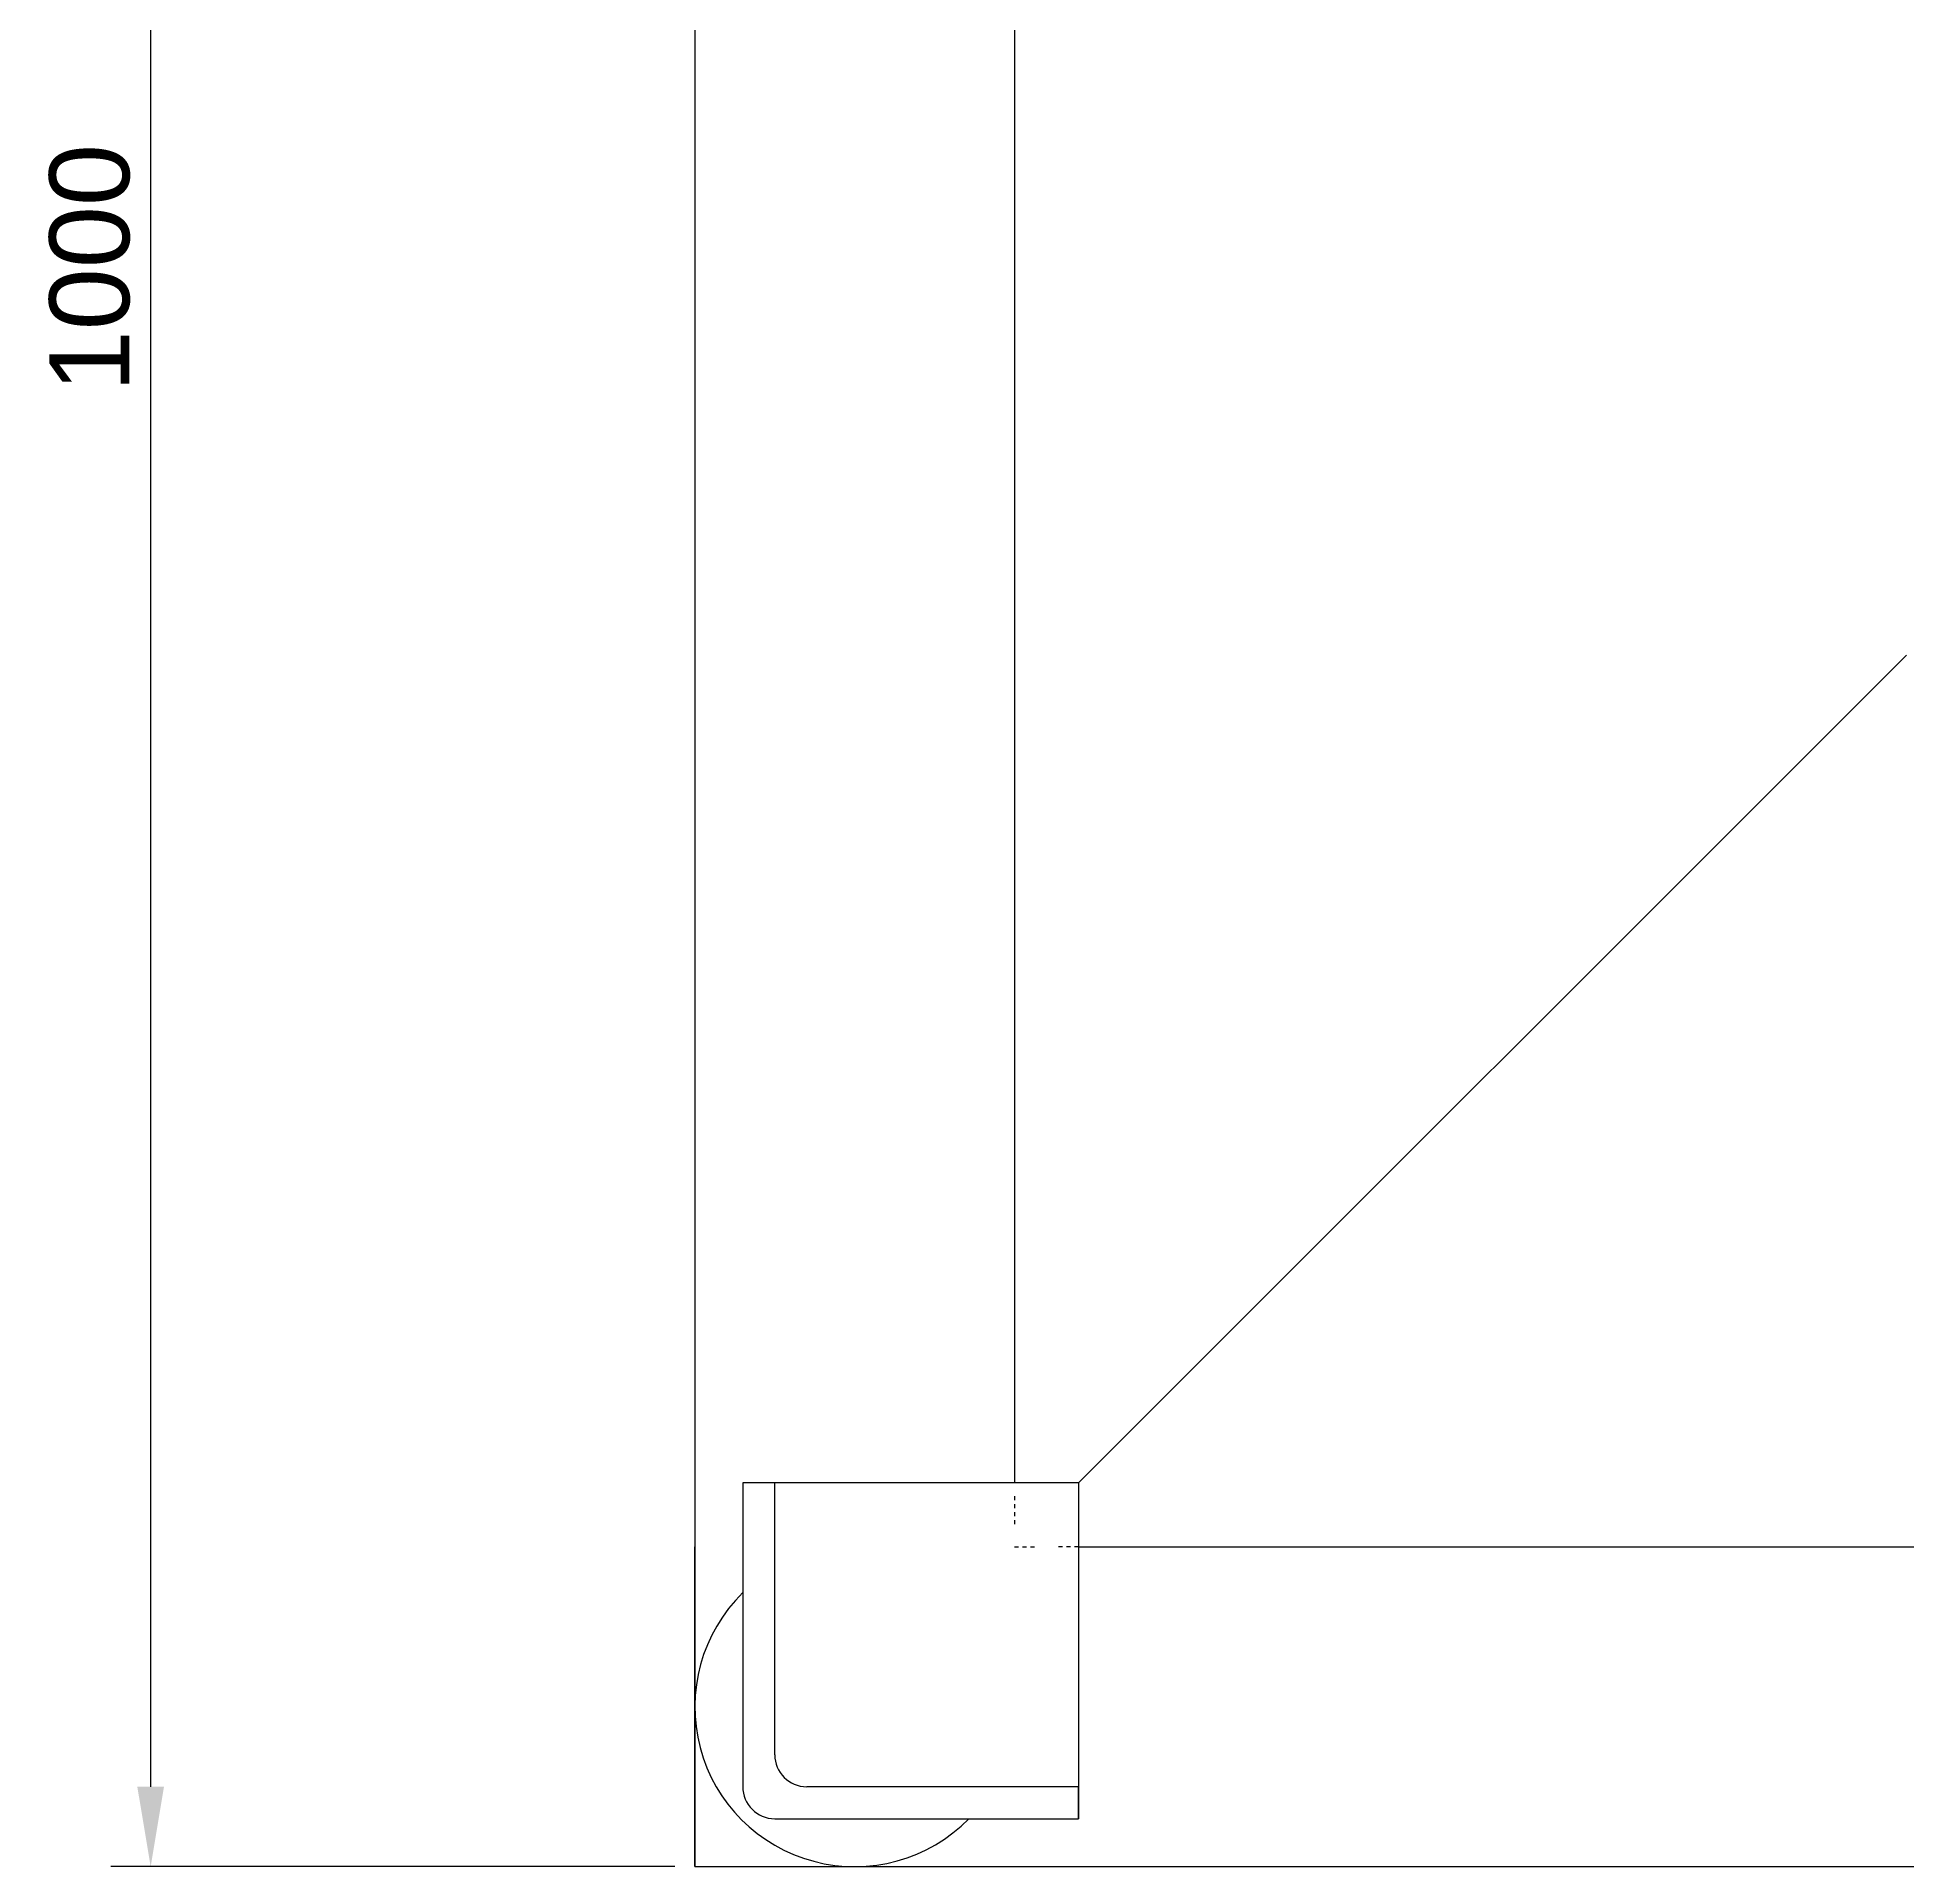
# Model space of a CAD drawing. Header units: millimetres. Extents: x 1887 to 5407, y 984 to 3911.
# Drawn here: x 1947 to 2531, y 1146 to 1718 of the extents above; entities that cross this region are included whole.
import ezdxf

# ---------------------------------------------------------------- set-up
doc = ezdxf.new("R2010")
doc.units = ezdxf.units.MM
doc.linetypes.add('JIS_02_1.2', pattern=[2.5, 1.25, -1.25])
doc.layers.add('PONTILHADO', color=7, linetype='JIS_02_1.2')
doc.styles.get("Standard").update_dxf_attribs({"font": 'arial.ttf'})
doc.dimstyles.new('Anotativo', dxfattribs={"dimscale": 0, "dimtxt": 2.5, "dimasz": 2.5, "dimexe": 1.25, "dimexo": 0.625, "dimtad": 1, "dimtxsty": 'Standard', "dimcen": 2.5, "dimadec": 0, "dimazin": 0, "dimtfac": 1, "dimtmove": 0, "dimatfit": 3, "dimfxl": 1, "dimarcsym": 0})

# ---------------------------------------------------------------- blocks, each defined once
blk = doc.blocks.new('*D30')
at = {"color": 0, "lineweight": -2, "transparency": 16777216}
for p, q in [((2146.11, 2145.62), (1969.69, 2145.62)), ((1982.19, 2120.62), (1982.19, 1170.62)), ((2146.11, 1145.62), (1969.69, 1145.62))]:
    blk.add_line(p, q, dxfattribs=at)
at = {"color": 0, "transparency": 16777216}
for points in [[(1978.02, 2120.62), (1986.36, 2120.62), (1982.19, 2145.62)], [(1978.02, 1170.62), (1986.36, 1170.62), (1982.19, 1145.62)]]:
    blk.add_solid(points, dxfattribs=at)
at = {"layer": 'Defpoints', "color": 0, "transparency": 16777216}
for p in [(2152.36, 2145.62), (1982.19, 1145.62), (2152.36, 1145.62)]:
    blk.add_point(p, dxfattribs=at)
at = {"color": 0, "transparency": 16777216, "insert": (1963.18, 1645.62), "char_height": 25, "attachment_point": 5, "rotation": 90}
blk.add_mtext('1000', dxfattribs=at)

msp = doc.modelspace()

# ---------------------------------------------------------------- linework, layer by layer
at = {"color": 7}
for p, q in [((2152.362, 2145.624), (2152.362, 1145.624)), ((2252.362, 2025.624), (2252.362, 1265.624)), ((2531.309, 1524.572), (2272.362, 1265.624)), ((2167.362, 1265.624), (2167.362, 1170.624)), ((2272.362, 1265.624), (2167.362, 1265.624)), ((2177.362, 1180.624), (2177.362, 1265.624)), ((2272.362, 1265.624), (2272.362, 1160.624)), ((2152.362, 1145.624), (2152.362, 1245.624)), ((2272.362, 1245.624), (3032.362, 1245.624)), ((2272.362, 1170.624), (2187.362, 1170.624)), ((2272.362, 1160.624), (2272.362, 1170.624)), ((2152.362, 1160.624), (2152.362, 1145.624)), ((2177.362, 1160.624), (2272.362, 1160.624)), ((2152.362, 1145.624), (3152.362, 1145.624))]:
    msp.add_line(p, q, dxfattribs=at)
for centre, radius, start, end in [((2202.362, 1195.624), 50, 134.427004, 315.572996), ((2187.362, 1180.624), 10, 180, 270), ((2177.362, 1170.624), 10, 180, 270)]:
    msp.add_arc(centre, radius, start, end, dxfattribs=at)
at = {"layer": 'PONTILHADO', "color": 7}
for p, q in [((2252.362, 1261.47), (2252.362, 1251.795)), ((2252.362, 1245.624), (2259.491, 1245.624)), ((2272.362, 1245.624), (2265.315, 1245.624))]:
    msp.add_line(p, q, dxfattribs=at)

# ---------------------------------------------------------------- dimensions: what is measured, and where the dimension line sits
at = {"color": 1}
dim = msp.add_linear_dim(base=(1982.191, 1145.624), p1=(2152.362, 2145.624), p2=(2152.362, 1145.624), angle=90, dimstyle='Anotativo', dxfattribs=at)
dim.commit()
dim.dimension.update_dxf_attribs({"geometry": '*D30', "text_midpoint": (1963.176, 1645.624)})

doc.saveas('drawing.dxf')
